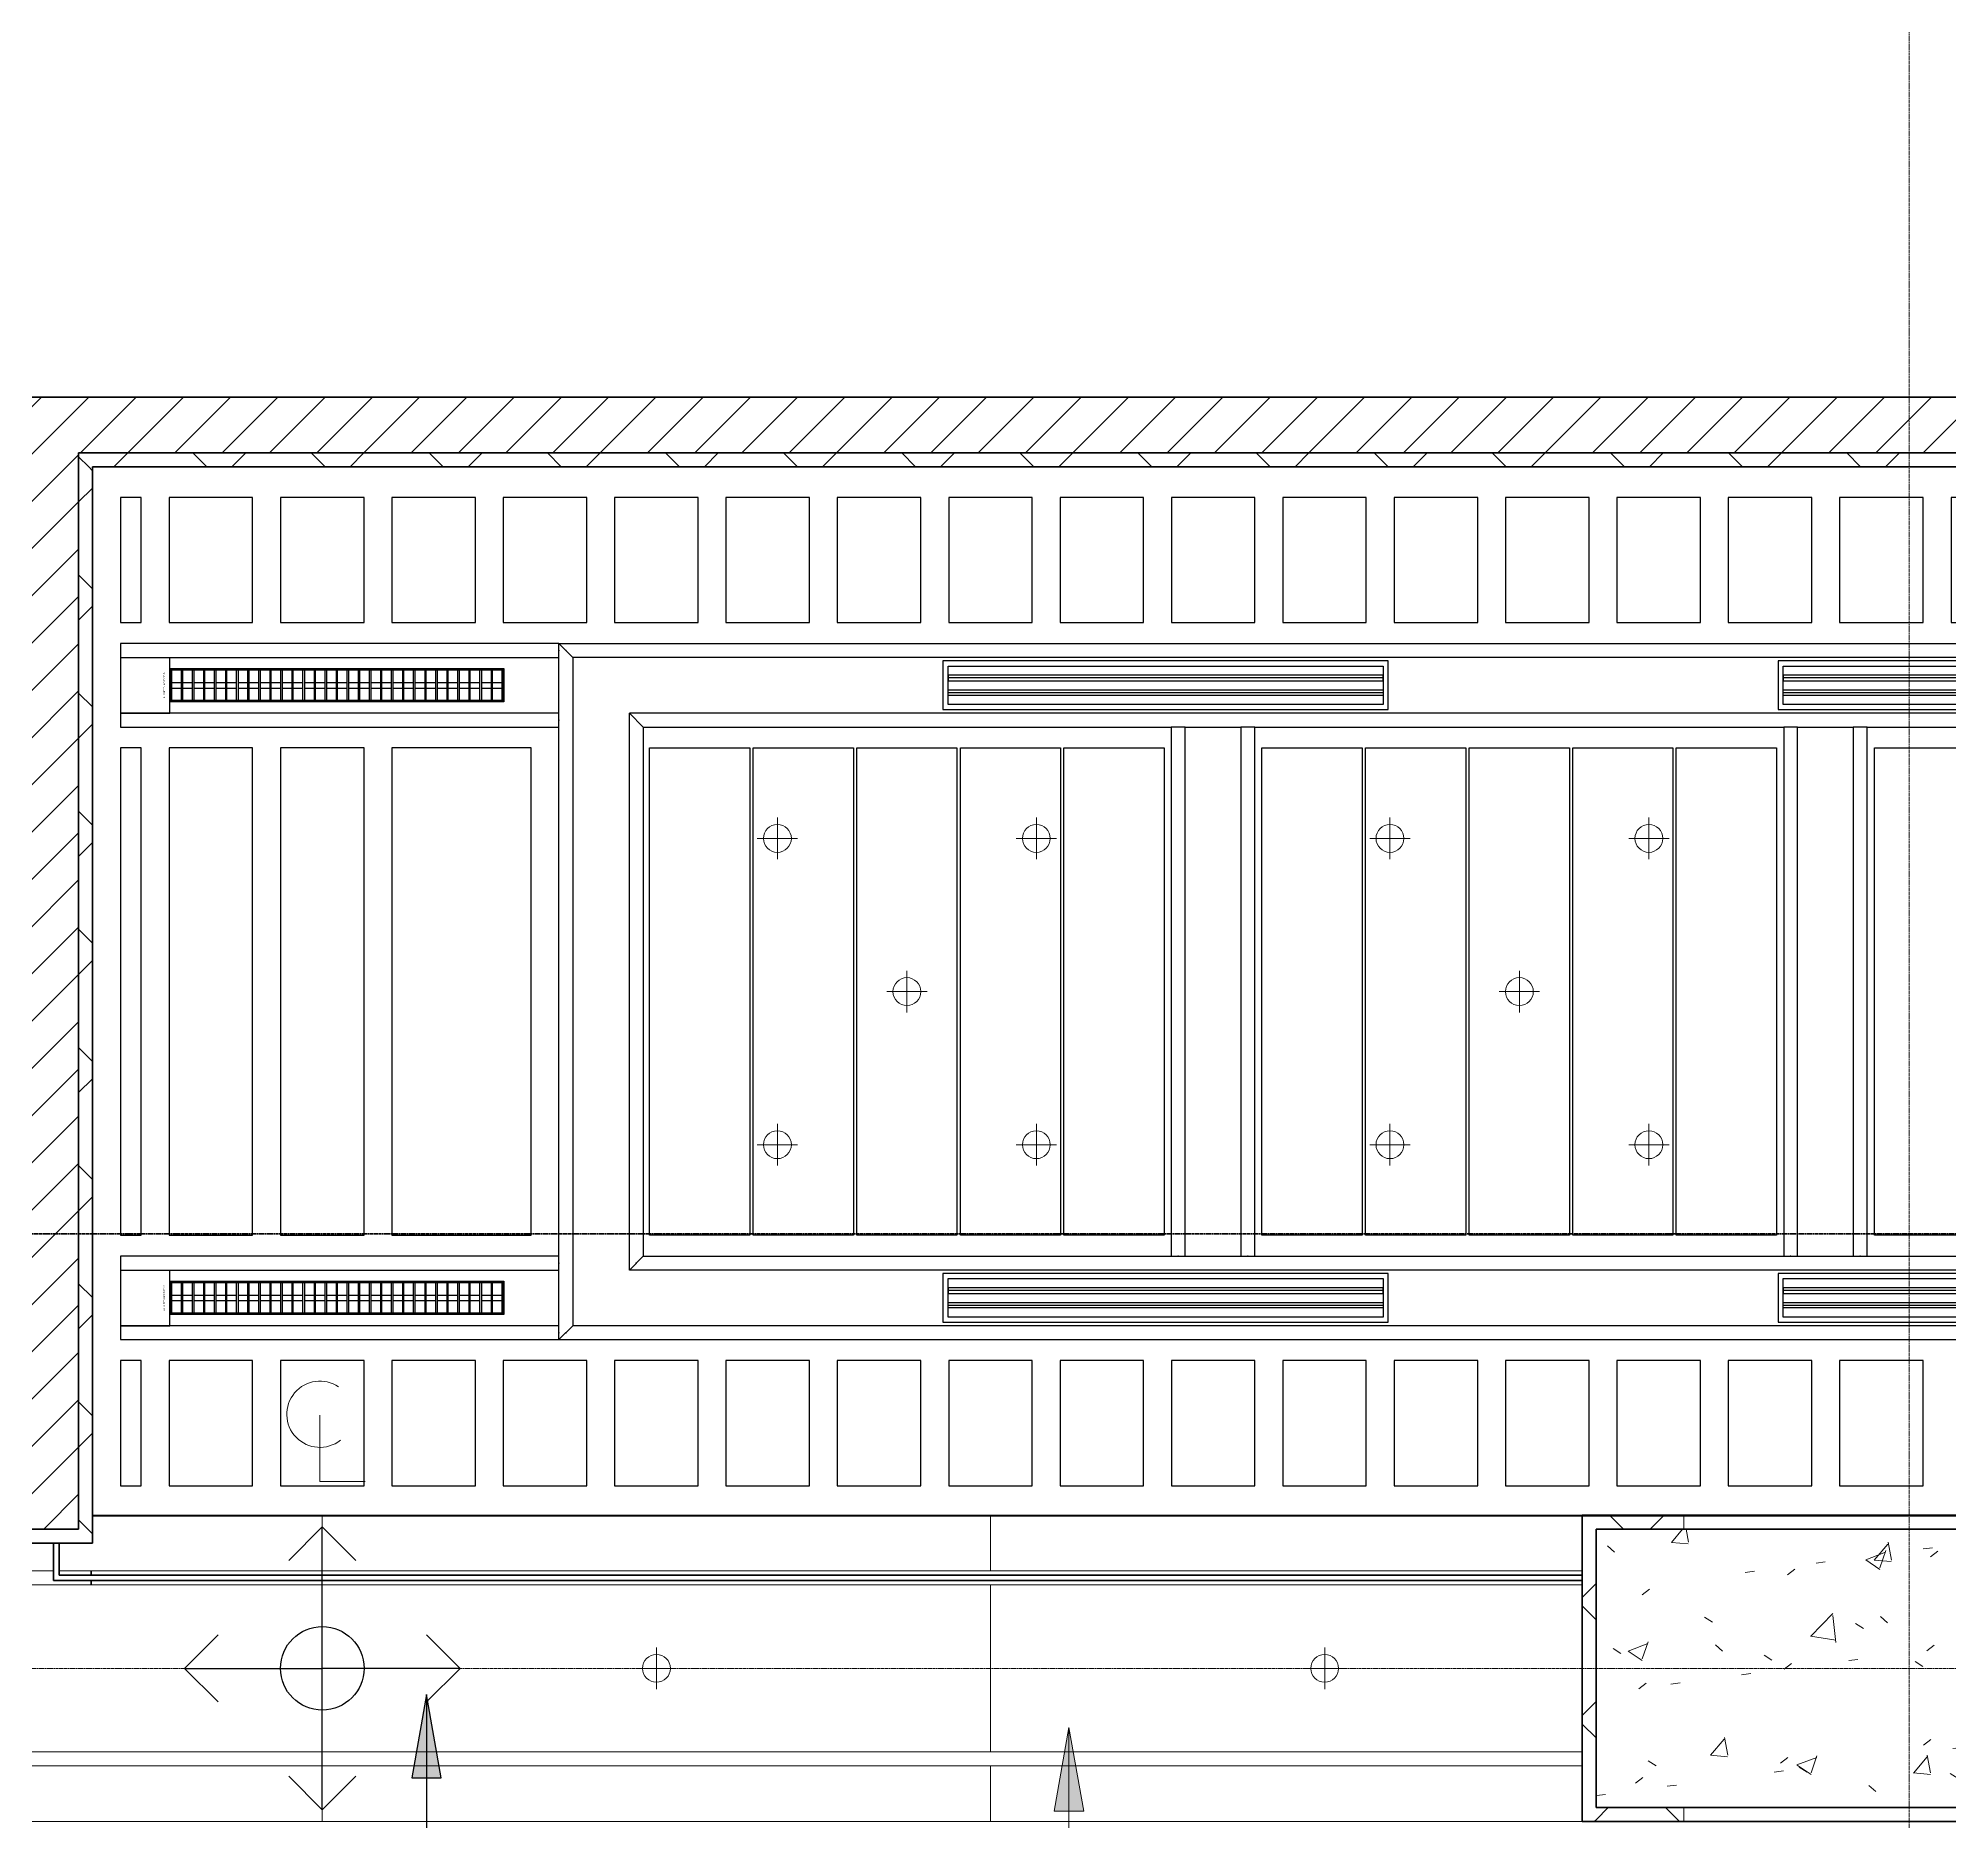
# Model space of a CAD drawing. Header units: millimetres. Extents: x -853488 to -774597, y -17231 to 22435.
# Drawn here: x -842603 to -835737, y 3028 to 9433 of the extents above; entities that cross this region are included whole.
import ezdxf
from ezdxf.enums import TextEntityAlignment as Align
from ezdxf.xclip import XClip

# ---------------------------------------------------------------- set-up
doc = ezdxf.new("R2010")
doc.units = ezdxf.units.MM
doc.header["$XCLIPFRAME"] = 0
doc.linetypes.add('- SOM Dash 1_8_', pattern=[4.7625, 3.175, -1.5875])
doc.linetypes.add('DPA_Grid _ Level 100', pattern=[10, 5.5, -1.6, 1.3, -1.6])
for name, color, linetype in [('000 - WIPEOUT', 250, 'Continuous'), ('001 - ASCESSORIES', 251, 'Continuous'), ('A04_TUBE SERIES', 2, 'Continuous'), ('A11_ALU.SOLID SHEET', 2, 'Continuous')]:
    doc.layers.add(name, color=color, linetype=linetype)
for name, color, linetype, lineweight in [('A-ANNO-NOTE', 3, 'Continuous', 25), ('A-COLS', 5, 'Continuous', 70), ('A-COLS-E', 1, 'Continuous', 35), ('A-DETL-GENF', 2, 'Continuous', 9), ('A-GLAZ-CURT', 2, 'Continuous', 9), ('A-WALL', 5, 'Continuous', 35), ('A-WALL-FNSH', 2, 'Continuous', 35), ('A-WALL-PATT', 1, 'Continuous', 35), ('E-LITE-EQPM', 2, 'Continuous', 9), ('G-ANNO-SECL', 3, 'Continuous', 9), ('G-ANNO-TEXT', 3, 'Continuous', 9), ('I-WALL-E', 2, 'Continuous', 35), ('S-GRID', 251, 'Continuous', 9), ('WALL-E', 2, 'Continuous', 35)]:
    doc.layers.add(name, color=color, linetype=linetype, lineweight=lineweight)
pattern_1 = [(45, (0, 0), (-84.852814, 84.852814), [])]
pattern_2 = [(45, (0, 0), (-212.13203, 212.13203), []), (135, (0, 0), (-212.13203, -212.13203), [])]

# ---------------------------------------------------------------- blocks, each defined once
blk = doc.blocks.new('M_Centreline - Centreline-12570908-4261-01 ENLARGED UPPER PLATFORM LEVEL - REFLECTED CEILING PLAN - SHEET 2')
at = {"layer": 'A-ANNO-NOTE', "lineweight": 18}
for p, q in [((-0.011, 0.592), (-0.011, -1.789)), ((-0.011, -1.789), (1.619, -1.789))]:
    blk.add_line(p, q, dxfattribs=at)
blk.add_arc((-0.011, 0.627), 1.191, 55.77551, 308.03717, dxfattribs=at)
blk = doc.blocks.new('DPA_AN_Setting out - Center-8732820-4261-01 ENLARGED UPPER PLATFORM LEVEL - REFLECTED CEILING PLAN - SHEET 2')
at = {"layer": 'A-ANNO-NOTE'}
for p, q in [((-1.206, 3.877), (0, 5.083)), ((1.206, 3.877), (0, 5.083)), ((0, 0), (0, 5.083)), ((-3.744, 1.206), (-4.95, 0)), ((3.744, 1.206), (4.95, 0)), ((-3.744, -1.206), (-4.95, 0)), ((-4.95, 0), (0, 0)), ((4.95, 0), (0, 0)), ((3.744, -1.206), (4.95, 0)), ((0, -5.083), (0, 0)), ((-1.206, -3.877), (0, -5.083)), ((1.206, -3.877), (0, -5.083))]:
    blk.add_line(p, q, dxfattribs=at)
blk.add_circle((0, 0), 1.5, dxfattribs=at)
blk = doc.blocks.new('System Panel - DPA-AR_Metal Ceiling Rectangular Panel-V14-4261-01 ENLARGED UPPER PLATFORM LEVEL - REFLECTED CEILING PLAN - SHEET 2')
at = {"layer": 'A-GLAZ-CURT'}
for p, q in [((-841582.3, 4129), (-842407.3, 4129)), ((-842407.3, 4129), (-841582.3, 4129)), ((-841582.3, 3929), (-841582.3, 4129)), ((-841582.3, 4129), (-841582.3, 3929)), ((-843982.3, 4029), (-843982.3, 3929)), ((-843982.3, 3929), (-843982.3, 4029)), ((-843982.3, 3929), (-842547.7, 3929)), ((-842547.7, 3929), (-843982.3, 3929)), ((-842527.7, 3929), (-841582.3, 3929)), ((-841582.3, 3929), (-842527.7, 3929))]:
    blk.add_line(p, q, dxfattribs=at)
blk = doc.blocks.new('System Panel - DPA-AR_Metal Ceiling Rectangular Panel-V7-4261-01 ENLARGED UPPER PLATFORM LEVEL - REFLECTED CEILING PLAN - SHEET 2')
at = {"layer": 'A-GLAZ-CURT'}
for p, q in [((-818782.4, 3229), (-821182.4, 3229)), ((-821182.4, 3229), (-821182.4, 3029)), ((-821182.4, 3029), (-821182.4, 3229)), ((-821182.4, 3229), (-818782.4, 3229)), ((-818782.4, 3029), (-818782.4, 3229)), ((-818782.4, 3229), (-818782.4, 3029)), ((-821182.4, 3029), (-818782.4, 3029)), ((-818782.4, 3029), (-821182.4, 3029))]:
    blk.add_line(p, q, dxfattribs=at)
blk = doc.blocks.new('System Panel - DPA-AR_Metal Ceiling Rectangular Panel-V15-4261-01 ENLARGED UPPER PLATFORM LEVEL - REFLECTED CEILING PLAN - SHEET 2')
at = {"layer": 'A-GLAZ-CURT'}
for p, q in [((-837057.3, 4129), (-839182.3, 4129)), ((-839182.3, 4129), (-839182.3, 3929)), ((-839182.3, 3929), (-839182.3, 4129)), ((-839182.3, 4129), (-837057.3, 4129)), ((-839182.3, 3929), (-837057.4, 3929)), ((-837057.4, 3929), (-839182.3, 3929))]:
    blk.add_line(p, q, dxfattribs=at)
blk = doc.blocks.new('System Panel - DPA-AR_Metal Ceiling Rectangular Panel-V11-4261-01 ENLARGED UPPER PLATFORM LEVEL - REFLECTED CEILING PLAN - SHEET 2')
at = {"layer": 'A-GLAZ-CURT'}
for p, q in [((-825657.4, 3229), (-827782.3, 3229)), ((-827782.3, 3229), (-827782.3, 3029)), ((-827782.3, 3029), (-827782.3, 3229)), ((-827782.3, 3229), (-825657.4, 3229)), ((-827782.3, 3029), (-825657.3, 3029)), ((-825657.3, 3029), (-827782.3, 3029))]:
    blk.add_line(p, q, dxfattribs=at)
blk = doc.blocks.new('System Panel - DPA-AR_Metal Ceiling Rectangular Panel-13139299-4261-01 ENLARGED UPPER PLATFORM LEVEL - REFLECTED CEILING PLAN - SHEET 2')
at = {"layer": 'A-GLAZ-CURT'}
for p, q in [((-818782.4, 3879), (-821182.4, 3879)), ((-821182.4, 3879), (-821182.4, 3279)), ((-821182.4, 3279), (-821182.4, 3879)), ((-821182.4, 3879), (-818782.4, 3879)), ((-818782.4, 3279), (-818782.4, 3879)), ((-818782.4, 3879), (-818782.4, 3279)), ((-821182.4, 3279), (-818782.4, 3279)), ((-818782.4, 3279), (-821182.4, 3279))]:
    blk.add_line(p, q, dxfattribs=at)
blk = doc.blocks.new('System Panel - DPA-AR_Metal Ceiling Rectangular Panel-V12-4261-01 ENLARGED UPPER PLATFORM LEVEL - REFLECTED CEILING PLAN - SHEET 2')
at = {"layer": 'A-GLAZ-CURT'}
for p, q in [((-825657.4, 3879), (-827782.3, 3879)), ((-827782.3, 3879), (-827782.3, 3279)), ((-827782.3, 3279), (-827782.3, 3879)), ((-827782.3, 3879), (-825657.4, 3879)), ((-827782.3, 3279), (-825657.4, 3279)), ((-825657.4, 3279), (-827782.3, 3279))]:
    blk.add_line(p, q, dxfattribs=at)
blk = doc.blocks.new('*U464')
at = {"layer": 'A-GLAZ-CURT'}
for name, p in [('System Panel - DPA-AR_Metal Ceiling Rectangular Panel-V14-4261-01 ENLARGED UPPER PLATFORM LEVEL - REFLECTED CEILING PLAN - SHEET 2', (801682.4, -3579)), ('System Panel - DPA-AR_Metal Ceiling Rectangular Panel-V7-4261-01 ENLARGED UPPER PLATFORM LEVEL - REFLECTED CEILING PLAN - SHEET 2', (781282.4, -2679)), ('System Panel - DPA-AR_Metal Ceiling Rectangular Panel-V15-4261-01 ENLARGED UPPER PLATFORM LEVEL - REFLECTED CEILING PLAN - SHEET 2', (801682.4, -3579)), ('System Panel - DPA-AR_Metal Ceiling Rectangular Panel-13139299-4261-01 ENLARGED UPPER PLATFORM LEVEL - REFLECTED CEILING PLAN - SHEET 2', (778882.4, -3579)), ('System Panel - DPA-AR_Metal Ceiling Rectangular Panel-13139299-4261-01 ENLARGED UPPER PLATFORM LEVEL - REFLECTED CEILING PLAN - SHEET 2', (781282.4, -3579)), ('System Panel - DPA-AR_Metal Ceiling Rectangular Panel-V12-4261-01 ENLARGED UPPER PLATFORM LEVEL - REFLECTED CEILING PLAN - SHEET 2', (790282.4, -3579)), ('System Panel - DPA-AR_Metal Ceiling Rectangular Panel-V7-4261-01 ENLARGED UPPER PLATFORM LEVEL - REFLECTED CEILING PLAN - SHEET 2', (778882.4, -3579)), ('System Panel - DPA-AR_Metal Ceiling Rectangular Panel-V7-4261-01 ENLARGED UPPER PLATFORM LEVEL - REFLECTED CEILING PLAN - SHEET 2', (781282.4, -3579)), ('System Panel - DPA-AR_Metal Ceiling Rectangular Panel-V11-4261-01 ENLARGED UPPER PLATFORM LEVEL - REFLECTED CEILING PLAN - SHEET 2', (790282.4, -3579))]:
    blk.add_blockref(name, p, dxfattribs=at)
blk = doc.blocks.new('*U1666')
at = {"layer": 'S-GRID', "linetype": 'DPA_Grid _ Level 100'}
for p, q in [((-34200, -19375), (-34200, 17167.1)), ((22800, 0), (-50905.4, 0))]:
    blk.add_line(p, q, dxfattribs=at)
blk = doc.blocks.new('LGF_DL_SAA_LowPower_DL1a1 - LGF_DL_SAA_LowPower_DL1a-12437659-4160-01 UPPER PLATFORM LEVEL - REFLECTED CEILING PLAN')
at = {"layer": 'A-DETL-GENF'}
for p, q in [((0, 75), (0, -75)), ((72.5, 0), (-72.5, 0))]:
    blk.add_line(p, q, dxfattribs=at)
blk.add_circle((0, 0), 50, dxfattribs=at)
blk = doc.blocks.new('LGF_DL_SAA_LowPower_DL1a1 - LGF_DL_SAA_LowPower_DL1a-12438006-4160-01 UPPER PLATFORM LEVEL - REFLECTED CEILING PLAN')
at = {"layer": 'A-DETL-GENF'}
for p, q in [((0, -75), (0, 75)), ((72.5, 0), (-72.5, 0))]:
    blk.add_line(p, q, dxfattribs=at)
blk.add_circle((0, 0), 50, dxfattribs=at)
blk = doc.blocks.new('LGF_DL_SAA_LowPower_DL1a - LGF_DL_SAA_LowPower_DL1a-8832329-4160-01 UPPER PLATFORM LEVEL - REFLECTED CEILING PLAN')
at = {"layer": 'A-DETL-GENF'}
for p, q in [((0, 75), (0, -75)), ((72.5, 0), (-72.5, 0))]:
    blk.add_line(p, q, dxfattribs=at)
blk.add_circle((0, 0), 50, dxfattribs=at)
blk = doc.blocks.new('C-1-PP19-AR-4160-01-B_20250902-175713_EXDOWNLIGHT')
at = {"layer": 'E-LITE-EQPM'}
for name, p, rotation in [('LGF_DL_SAA_LowPower_DL1a1 - LGF_DL_SAA_LowPower_DL1a-12437659-4160-01 UPPER PLATFORM LEVEL - REFLECTED CEILING PLAN', (-95265.2, 2980.5), 359.9999881697653), ('LGF_DL_SAA_LowPower_DL1a1 - LGF_DL_SAA_LowPower_DL1a-12437659-4160-01 UPPER PLATFORM LEVEL - REFLECTED CEILING PLAN', (-94335.2, 2980.5), 359.9999881697653), ('LGF_DL_SAA_LowPower_DL1a1 - LGF_DL_SAA_LowPower_DL1a-12437659-4160-01 UPPER PLATFORM LEVEL - REFLECTED CEILING PLAN', (-93065.2, 2980.5), 359.9999881697653), ('LGF_DL_SAA_LowPower_DL1a1 - LGF_DL_SAA_LowPower_DL1a-12437659-4160-01 UPPER PLATFORM LEVEL - REFLECTED CEILING PLAN', (-92135.2, 2980.5), 359.9999881697653), ('LGF_DL_SAA_LowPower_DL1a1 - LGF_DL_SAA_LowPower_DL1a-12437659-4160-01 UPPER PLATFORM LEVEL - REFLECTED CEILING PLAN', (-94800.2, 2430.5), 359.9999881697653), ('LGF_DL_SAA_LowPower_DL1a1 - LGF_DL_SAA_LowPower_DL1a-12437659-4160-01 UPPER PLATFORM LEVEL - REFLECTED CEILING PLAN', (-92600.2, 2430.5), 359.9999881697653), ('LGF_DL_SAA_LowPower_DL1a1 - LGF_DL_SAA_LowPower_DL1a-12438006-4160-01 UPPER PLATFORM LEVEL - REFLECTED CEILING PLAN', (-95265.2, 1880.5), 1.18302346677688e-05), ('LGF_DL_SAA_LowPower_DL1a1 - LGF_DL_SAA_LowPower_DL1a-12438006-4160-01 UPPER PLATFORM LEVEL - REFLECTED CEILING PLAN', (-94335.2, 1880.5), 1.18302346677688e-05), ('LGF_DL_SAA_LowPower_DL1a1 - LGF_DL_SAA_LowPower_DL1a-12438006-4160-01 UPPER PLATFORM LEVEL - REFLECTED CEILING PLAN', (-93065.2, 1880.5), 1.18302346677688e-05), ('LGF_DL_SAA_LowPower_DL1a1 - LGF_DL_SAA_LowPower_DL1a-12438006-4160-01 UPPER PLATFORM LEVEL - REFLECTED CEILING PLAN', (-92135.2, 1880.5), 1.18302346677688e-05)]:
    blk.add_blockref(name, p, dxfattribs=dict(at, rotation=rotation))
at = {"layer": 'E-LITE-EQPM', "extrusion": (0, 0, -1), "rotation": 180}
for p in [(95699.6, 0), (93299.6, 0)]:
    blk.add_blockref('LGF_DL_SAA_LowPower_DL1a - LGF_DL_SAA_LowPower_DL1a-8832329-4160-01 UPPER PLATFORM LEVEL - REFLECTED CEILING PLAN', p, dxfattribs=at)
blk = doc.blocks.new('*U475')
at = {"layer": '001 - ASCESSORIES', "color": 0, "linetype": 'ByBlock'}
blk.add_lwpolyline([(800, 87.5), (-800, 87.5), (-800, -87.5), (800, -87.5)], close=True, dxfattribs=at)
at = {"layer": '001 - ASCESSORIES', "linetype": 'ByBlock'}
for points in [[(-781.5, 69), (781.5, 69), (781.5, -69), (-781.5, -69)], [(781.5, 36.3), (-781.5, 36.3), (-781.5, 16.3), (781.5, 16.3)], [(-781.5, -16.3), (781.5, -16.3), (781.5, -36.3), (-781.5, -36.3)]]:
    blk.add_lwpolyline(points, close=True, dxfattribs=at)
for points in [[(781.5, 26.3), (-781.5, 26.3)], [(-781.5, -26.3), (781.5, -26.3)]]:
    blk.add_lwpolyline(points, dxfattribs=at)
blk = doc.blocks.new('*U470')
at = {"color": 1}
blk.add_wipeout([(600, -60), (-600, -60), (-600, 60), (600, 60)], dxfattribs=at).dxf.layer = '000 - WIPEOUT'
at = {"layer": '001 - ASCESSORIES', "color": 0}
blk.add_lwpolyline([(600, -60), (-600, -60), (-600, 60), (600, 60)], close=True, dxfattribs=at)
at = {"layer": '001 - ASCESSORIES'}
for points in [[(-593.5, -55), (-598.5, -55), (-598.5, 55), (-593.5, 55)], [(595, -55), (-595, -55), (-595, 55), (595, 55)], [(-558.8, -55), (-553.8, -55), (-553.8, 55), (-558.8, 55)], [(-514, -55), (-519, -55), (-519, 55), (-514, 55)], [(-479.3, -55), (-474.3, -55), (-474.3, 55), (-479.3, 55)], [(-434.6, -55), (-439.6, -55), (-439.6, 55), (-434.6, 55)], [(-399.8, -55), (-394.8, -55), (-394.8, 55), (-399.8, 55)], [(-355.1, -55), (-360.1, -55), (-360.1, 55), (-355.1, 55)], [(-320.4, -55), (-315.4, -55), (-315.4, 55), (-320.4, 55)], [(-275.6, -55), (-280.6, -55), (-280.6, 55), (-275.6, 55)], [(-240.9, -55), (-235.9, -55), (-235.9, 55), (-240.9, 55)], [(-196.2, -55), (-201.2, -55), (-201.2, 55), (-196.2, 55)], [(-161.4, -55), (-156.4, -55), (-156.4, 55), (-161.4, 55)], [(-116.7, -55), (-121.7, -55), (-121.7, 55), (-116.7, 55)], [(-82, -55), (-77, -55), (-77, 55), (-82, 55)], [(-37.2, -55), (-42.2, -55), (-42.2, 55), (-37.2, 55)], [(-2.5, -55), (2.5, -55), (2.5, 55), (-2.5, 55)], [(42.2, -55), (37.2, -55), (37.2, 55), (42.2, 55)], [(77, -55), (82, -55), (82, 55), (77, 55)], [(121.7, -55), (116.7, -55), (116.7, 55), (121.7, 55)], [(156.4, -55), (161.4, -55), (161.4, 55), (156.4, 55)], [(201.2, -55), (196.2, -55), (196.2, 55), (201.2, 55)], [(235.9, -55), (240.9, -55), (240.9, 55), (235.9, 55)], [(280.6, -55), (275.6, -55), (275.6, 55), (280.6, 55)], [(315.4, -55), (320.4, -55), (320.4, 55), (315.4, 55)], [(360.1, -55), (355.1, -55), (355.1, 55), (360.1, 55)], [(394.8, -55), (399.8, -55), (399.8, 55), (394.8, 55)], [(439.6, -55), (434.6, -55), (434.6, 55), (439.6, 55)], [(474.3, -55), (479.3, -55), (479.3, 55), (474.3, 55)], [(519, -55), (514, -55), (514, 55), (519, 55)], [(553.8, -55), (558.8, -55), (558.8, 55), (553.8, 55)], [(598.5, -55), (593.5, -55), (593.5, 55), (598.5, 55)]]:
    blk.add_lwpolyline(points, close=True, dxfattribs=at)
for points in [[(-593.5, 10), (-558.8, 10)], [(-553.8, 10), (-519, 10)], [(-514, 10), (-479.3, 10)], [(-474.3, 10), (-439.6, 10)], [(-434.6, 10), (-399.8, 10)], [(-394.8, 10), (-360.1, 10)], [(-355.1, 10), (-320.4, 10)], [(-315.4, 10), (-280.6, 10)], [(-275.6, 10), (-240.9, 10)], [(-235.9, 10), (-201.2, 10)], [(-196.2, 10), (-161.4, 10)], [(-156.4, 10), (-121.7, 10)], [(-116.7, 10), (-82, 10)], [(-77, 10), (-42.2, 10)], [(-37.2, 10), (-2.5, 10)], [(2.5, 10), (37.2, 10)], [(42.2, 10), (77, 10)], [(82, 10), (116.7, 10)], [(121.7, 10), (156.4, 10)], [(161.4, 10), (196.2, 10)], [(201.2, 10), (235.9, 10)], [(240.9, 10), (275.6, 10)], [(280.6, 10), (315.4, 10)], [(320.4, 10), (355.1, 10)], [(360.1, 10), (394.8, 10)], [(399.8, 10), (434.6, 10)], [(439.6, 10), (474.3, 10)], [(479.3, 10), (514, 10)], [(519, 10), (553.8, 10)], [(558.8, 10), (593.5, 10)], [(-593.5, -10), (-558.8, -10)], [(-553.8, -10), (-519, -10)], [(-514, -10), (-479.3, -10)], [(-474.3, -10), (-439.6, -10)], [(-434.6, -10), (-399.8, -10)], [(-394.8, -10), (-360.1, -10)], [(-355.1, -10), (-320.4, -10)], [(-315.4, -10), (-280.6, -10)], [(-275.6, -10), (-240.9, -10)], [(-235.9, -10), (-201.2, -10)], [(-196.2, -10), (-161.4, -10)], [(-156.4, -10), (-121.7, -10)], [(-116.7, -10), (-82, -10)], [(-77, -10), (-42.2, -10)], [(-37.2, -10), (-2.5, -10)], [(2.5, -10), (37.2, -10)], [(42.2, -10), (77, -10)], [(82, -10), (116.7, -10)], [(121.7, -10), (156.4, -10)], [(161.4, -10), (196.2, -10)], [(201.2, -10), (235.9, -10)], [(240.9, -10), (275.6, -10)], [(280.6, -10), (315.4, -10)], [(320.4, -10), (355.1, -10)], [(360.1, -10), (394.8, -10)], [(399.8, -10), (434.6, -10)], [(439.6, -10), (474.3, -10)], [(479.3, -10), (514, -10)], [(519, -10), (553.8, -10)], [(558.8, -10), (593.5, -10)]]:
    blk.add_lwpolyline(points, dxfattribs=at)
blk = doc.blocks.new('*U625')
blk.add_wipeout([(-25, 25), (25, -25), (25, 13475), (-25, 13425)]).dxf.layer = '000 - WIPEOUT'
blk.add_point((0, 0))
at = {"layer": 'A04_TUBE SERIES', "color": 0}
blk.add_lwpolyline([(-25, 25), (25, -25), (25, 13475), (-25, 13425)], close=True, dxfattribs=at)
blk.add_attdef('EXTR.OVL-LENGTH_', (-25, -59.1), '', height=5)
blk = doc.blocks.new('*U626')
blk.add_wipeout([(-25, 25), (25, -25), (25, 12969), (-25, 12919)]).dxf.layer = '000 - WIPEOUT'
at = {"layer": 'A04_TUBE SERIES', "color": 0}
blk.add_lwpolyline([(-25, 25), (25, -25), (25, 12969), (-25, 12919)], close=True, dxfattribs=at)
blk.add_attdef('EXTR.OVL-LENGTH_', (-25, -59.1), '', height=5)
blk = doc.blocks.new('*U627')
blk.add_wipeout([(-25, 25), (25, -25), (25, 12969), (-25, 12919)]).dxf.layer = '000 - WIPEOUT'
at = {"layer": 'A04_TUBE SERIES', "color": 0}
blk.add_lwpolyline([(-25, 25), (25, -25), (25, 12969), (-25, 12919)], close=True, dxfattribs=at)
blk.add_attdef('EXTR.OVL-LENGTH_', (-25, -59.1), '', height=5)
blk = doc.blocks.new('*U629')
blk.add_wipeout([(-25, 25), (25, -25), (25, 1975), (-25, 1925)]).dxf.layer = '000 - WIPEOUT'
blk.add_point((0, 0))
at = {"layer": 'A04_TUBE SERIES', "color": 0}
blk.add_lwpolyline([(-25, 25), (25, -25), (25, 1975), (-25, 1925)], close=True, dxfattribs=at)
blk.add_attdef('EXTR.OVL-LENGTH_', (-25, -59.1), '', height=5)
blk = doc.blocks.new('*U630')
blk.add_attdef('EXTR.OVL-LENGTH_', (-25, -59.1), '', height=5)
blk.add_wipeout([(-25, 0), (25, 0), (25, 1900), (-25, 1900)]).dxf.layer = '000 - WIPEOUT'
blk.add_point((0, 0))
at = {"layer": 'A04_TUBE SERIES', "color": 0}
blk.add_lwpolyline([(-25, 0), (25, 0), (25, 1900), (-25, 1900)], close=True, dxfattribs=at)
blk = doc.blocks.new('*U631')
blk.add_attdef('EXTR.OVL-LENGTH_', (-25, -59.1), '', height=5)
blk.add_wipeout([(-25, 0), (25, 0), (25, 1900), (-25, 1900)]).dxf.layer = '000 - WIPEOUT'
blk.add_point((0, 0))
at = {"layer": 'A04_TUBE SERIES', "color": 0}
blk.add_lwpolyline([(-25, 0), (25, 0), (25, 1900), (-25, 1900)], close=True, dxfattribs=at)
blk = doc.blocks.new('*U632')
blk.add_attdef('EXTR.OVL-LENGTH_', (-25, -59.1), '', height=5)
blk.add_wipeout([(-25, 0), (25, 0), (25, 1900), (-25, 1900)]).dxf.layer = '000 - WIPEOUT'
blk.add_point((0, 0))
at = {"layer": 'A04_TUBE SERIES', "color": 0}
blk.add_lwpolyline([(-25, 0), (25, 0), (25, 1900), (-25, 1900)], close=True, dxfattribs=at)
blk = doc.blocks.new('*U633')
blk.add_wipeout([(-25, 25), (25, -25), (25, 2475), (-25, 2425)]).dxf.layer = '000 - WIPEOUT'
blk.add_point((0, 0))
at = {"layer": 'A04_TUBE SERIES', "color": 0}
blk.add_lwpolyline([(-25, 25), (25, -25), (25, 2475), (-25, 2425)], close=True, dxfattribs=at)
blk.add_attdef('EXTR.OVL-LENGTH_', (-25, -59.1), '', height=5)
blk = doc.blocks.new('*U636')
at = {"color": 6}
blk.add_point((-37.5, 0), dxfattribs=at)
at = {"color": 3}
blk.add_wipeout([(-875, -564), (875, -564), (875, -924), (-875, -924)], dxfattribs=at).dxf.layer = '000 - WIPEOUT'
at = {"layer": 'A11_ALU.SOLID SHEET', "color": 0, "linetype": 'ByBlock'}
blk.add_lwpolyline([(875, -924), (-875, -924), (-875, -564), (875, -564)], close=True, dxfattribs=at)
at = {"color": 3}
blk.add_wipeout([(-875, -192), (875, -192), (875, -552), (-875, -552)], dxfattribs=at).dxf.layer = '000 - WIPEOUT'
at = {"layer": 'A11_ALU.SOLID SHEET', "color": 0, "linetype": 'ByBlock'}
blk.add_lwpolyline([(875, -552), (-875, -552), (-875, -192), (875, -192)], close=True, dxfattribs=at)
at = {"color": 3}
blk.add_wipeout([(-875, 180), (875, 180), (875, -180), (-875, -180)], dxfattribs=at).dxf.layer = '000 - WIPEOUT'
at = {"layer": 'A11_ALU.SOLID SHEET', "color": 0, "linetype": 'ByBlock'}
blk.add_lwpolyline([(875, -180), (-875, -180), (-875, 180), (875, 180)], close=True, dxfattribs=at)
at = {"color": 3}
blk.add_wipeout([(-875, 552), (875, 552), (875, 192), (-875, 192)], dxfattribs=at).dxf.layer = '000 - WIPEOUT'
at = {"layer": 'A11_ALU.SOLID SHEET', "color": 0, "linetype": 'ByBlock'}
blk.add_lwpolyline([(875, 192), (-875, 192), (-875, 552), (875, 552)], close=True, dxfattribs=at)
at = {"color": 3}
blk.add_wipeout([(-875, 924), (875, 924), (875, 564), (-875, 564)], dxfattribs=at).dxf.layer = '000 - WIPEOUT'
at = {"layer": 'A11_ALU.SOLID SHEET', "color": 0, "linetype": 'ByBlock'}
blk.add_lwpolyline([(875, 564), (-875, 564), (-875, 924), (875, 924)], close=True, dxfattribs=at)
blk = doc.blocks.new('*U761')
at = {"layer": 'A04_TUBE SERIES', "linetype": 'ByBlock', "xscale": -1}
for name, p, rotation in [('*U625', (25, 2475), 270), ('*U627', (13222, 275), 90)]:
    blk.add_blockref(name, p, dxfattribs=dict(at, rotation=rotation))
at = {"layer": 'A04_TUBE SERIES', "linetype": 'ByBlock'}
for name, p, rotation in [('*U626', (13222, 2225), 90), ('*U625', (25, 25), 270)]:
    blk.add_blockref(name, p, dxfattribs=dict(at, rotation=rotation))
at = {"layer": 'A04_TUBE SERIES', "linetype": 'ByBlock', "xscale": -1}
for name, p in [('*U633', (25, 25)), ('*U629', (278, 275))]:
    blk.add_blockref(name, p, dxfattribs=at)
at = {"layer": 'A04_TUBE SERIES', "linetype": 'ByBlock'}
for name, p in [('*U630', (2224.5, 300)), ('*U631', (2474.5, 300)), ('*U632', (4424, 300)), ('*U631', (4674, 300))]:
    blk.add_blockref(name, p, dxfattribs=at)
at = {"layer": 'A11_ALU.SOLID SHEET', "linetype": 'ByBlock', "rotation": 90}
for p in [(1249.8, 1250), (3449.2, 1250), (5648.8, 1250)]:
    blk.add_blockref('*U636', p, dxfattribs=at)
blk = doc.blocks.new('*U817')
at = {"color": 3}
for points in [[(-225, 7950), (225, 7950), (225, 7650), (-225, 7650)], [(-225, 7550), (225, 7550), (225, 7250), (-225, 7250)], [(-225, 7150), (225, 7150), (225, 6850), (-225, 6850)], [(-225, 6750), (225, 6750), (225, 6450), (-225, 6450)], [(-225, 6350), (225, 6350), (225, 6050), (-225, 6050)], [(-225, 5950), (225, 5950), (225, 5650), (-225, 5650)], [(-225, 5550), (225, 5550), (225, 5250), (-225, 5250)], [(-225, 5150), (225, 5150), (225, 4850), (-225, 4850)], [(-225, 4750), (225, 4750), (225, 4450), (-225, 4450)], [(-225, 4350), (225, 4350), (225, 4050), (-225, 4050)], [(-225, 3950), (225, 3950), (225, 3650), (-225, 3650)], [(-225, 3550), (225, 3550), (225, 3250), (-225, 3250)], [(-225, 3150), (225, 3150), (225, 2850), (-225, 2850)], [(-225, 2750), (225, 2750), (225, 2450), (-225, 2450)], [(-225, 2350), (225, 2350), (225, 2050), (-225, 2050)], [(-225, 1950), (225, 1950), (225, 1650), (-225, 1650)]]:
    blk.add_wipeout(points, dxfattribs=at).dxf.layer = '000 - WIPEOUT'
at = {"layer": 'A11_ALU.SOLID SHEET', "color": 0, "linetype": 'ByBlock'}
for points in [[(-225, 7650), (225, 7650), (225, 7950), (-225, 7950)], [(-225, 7250), (225, 7250), (225, 7550), (-225, 7550)], [(-225, 6850), (225, 6850), (225, 7150), (-225, 7150)], [(-225, 6450), (225, 6450), (225, 6750), (-225, 6750)], [(-225, 6050), (225, 6050), (225, 6350), (-225, 6350)], [(-225, 5650), (225, 5650), (225, 5950), (-225, 5950)], [(-225, 5250), (225, 5250), (225, 5550), (-225, 5550)], [(-225, 4850), (225, 4850), (225, 5150), (-225, 5150)], [(-225, 4450), (225, 4450), (225, 4750), (-225, 4750)], [(-225, 4050), (225, 4050), (225, 4350), (-225, 4350)], [(-225, 3650), (225, 3650), (225, 3950), (-225, 3950)], [(-225, 3250), (225, 3250), (225, 3550), (-225, 3550)], [(-225, 2850), (225, 2850), (225, 3150), (-225, 3150)], [(-225, 2450), (225, 2450), (225, 2750), (-225, 2750)], [(-225, 2050), (225, 2050), (225, 2350), (-225, 2350)], [(-225, 1650), (225, 1650), (225, 1950), (-225, 1950)]]:
    blk.add_lwpolyline(points, close=True, dxfattribs=at)
blk = doc.blocks.new('*U822')
at = {"color": 3}
for points in [[(-225, 3750), (225, 3750), (225, 3450), (-225, 3450)], [(-225, 3350), (225, 3350), (225, 3050), (-225, 3050)], [(-225, 2950), (225, 2950), (225, 2650), (-225, 2650)], [(-225, 2550), (225, 2550), (225, 2250), (-225, 2250)], [(-225, 2150), (225, 2150), (225, 1850), (-225, 1850)], [(-225, 1750), (225, 1750), (225, 1450), (-225, 1450)], [(-225, 1350), (225, 1350), (225, 1050), (-225, 1050)], [(-225, 950), (225, 950), (225, 650), (-225, 650)], [(-225, 550), (225, 550), (225, 250), (-225, 250)], [(-225, 150), (225, 150), (225, -150), (-225, -150)], [(-225, -250), (225, -250), (225, -550), (-225, -550)], [(-225, -650), (225, -650), (225, -950), (-225, -950)], [(-225, -1050), (225, -1050), (225, -1350), (-225, -1350)], [(-225, -1450), (225, -1450), (225, -1750), (-225, -1750)], [(-225, -1850), (225, -1850), (225, -2150), (-225, -2150)], [(-225, -2250), (225, -2250), (225, -2550), (-225, -2550)], [(-225, -2650), (225, -2650), (225, -2950), (-225, -2950)], [(-225, -3050), (225, -3050), (225, -3350), (-225, -3350)], [(-225, -3450), (225, -3450), (225, -3750), (-225, -3750)]]:
    blk.add_wipeout(points, dxfattribs=at).dxf.layer = '000 - WIPEOUT'
at = {"layer": 'A11_ALU.SOLID SHEET', "color": 0, "linetype": 'ByBlock'}
for points in [[(-225, 3450), (225, 3450), (225, 3750), (-225, 3750)], [(-225, 3050), (225, 3050), (225, 3350), (-225, 3350)], [(-225, 2650), (225, 2650), (225, 2950), (-225, 2950)], [(-225, 2250), (225, 2250), (225, 2550), (-225, 2550)], [(-225, 1850), (225, 1850), (225, 2150), (-225, 2150)], [(-225, 1450), (225, 1450), (225, 1750), (-225, 1750)], [(-225, 1050), (225, 1050), (225, 1350), (-225, 1350)], [(-225, 650), (225, 650), (225, 950), (-225, 950)], [(-225, 250), (225, 250), (225, 550), (-225, 550)], [(-225, -150), (225, -150), (225, 150), (-225, 150)], [(-225, -550), (225, -550), (225, -250), (-225, -250)], [(-225, -950), (225, -950), (225, -650), (-225, -650)], [(-225, -1350), (225, -1350), (225, -1050), (-225, -1050)], [(-225, -1750), (225, -1750), (225, -1450), (-225, -1450)], [(-225, -2150), (225, -2150), (225, -1850), (-225, -1850)], [(-225, -2550), (225, -2550), (225, -2250), (-225, -2250)], [(-225, -2950), (225, -2950), (225, -2650), (-225, -2650)], [(-225, -3350), (225, -3350), (225, -3050), (-225, -3050)], [(-225, -3750), (225, -3750), (225, -3450), (-225, -3450)]]:
    blk.add_lwpolyline(points, close=True, dxfattribs=at)
blk = doc.blocks.new('*U823')
at = {"layer": 'Defpoints'}
for p in [(0, 400), (0, 0)]:
    blk.add_point(p, dxfattribs=at)
blk.add_wipeout([(225, 250), (225, 325), (-225, 325), (-225, 250)]).dxf.layer = '000 - WIPEOUT'
at = {"layer": 'A11_ALU.SOLID SHEET', "color": 0}
blk.add_lwpolyline([(225, 250), (225, 325), (-225, 325), (-225, 250)], close=True, dxfattribs=at)
blk = doc.blocks.new('*U831')
blk.add_attdef('EXTR.OVL-LENGTH_', (-25, -59.1), '', height=5)
blk.add_wipeout([(-25, 0), (25, 0), (25, 1575), (-25, 1575)]).dxf.layer = '000 - WIPEOUT'
blk.add_point((0, 0))
at = {"layer": 'A04_TUBE SERIES', "color": 0}
blk.add_lwpolyline([(-25, 0), (25, 0), (25, 1575), (-25, 1575)], close=True, dxfattribs=at)
blk = doc.blocks.new('*U832')
blk.add_attdef('EXTR.OVL-LENGTH_', (-25, -59.1), '', height=5)
blk.add_wipeout([(-25, 0), (25, 0), (25, 1575), (-25, 1575)]).dxf.layer = '000 - WIPEOUT'
blk.add_point((0, 0))
at = {"layer": 'A04_TUBE SERIES', "color": 0}
blk.add_lwpolyline([(-25, 0), (25, 0), (25, 1575), (-25, 1575)], close=True, dxfattribs=at)
blk = doc.blocks.new('*U1834')
at = {"color": 3}
for points in [[(-875, 350), (875, 350), (875, 50), (-875, 50)], [(-875, -50), (875, -50), (875, -350), (-875, -350)]]:
    blk.add_wipeout(points, dxfattribs=at).dxf.layer = '000 - WIPEOUT'
at = {"layer": 'A11_ALU.SOLID SHEET', "color": 0, "linetype": 'ByBlock'}
for points in [[(-875, 50), (875, 50), (875, 350), (-875, 350)], [(-875, -350), (875, -350), (875, -50), (-875, -50)]]:
    blk.add_lwpolyline(points, close=True, dxfattribs=at)
blk = doc.blocks.new('*U1836')
at = {"layer": 'Defpoints'}
blk.add_point((0, 0), dxfattribs=at)
blk.add_wipeout([(875, 250), (875, 750), (-875, 750), (-875, 250)]).dxf.layer = '000 - WIPEOUT'
at = {"layer": 'A11_ALU.SOLID SHEET', "color": 0}
blk.add_lwpolyline([(875, 250), (875, 750), (-875, 750), (-875, 250)], close=True, dxfattribs=at)
at = {"layer": 'Defpoints'}
blk.add_point((0, 400), dxfattribs=at)
blk = doc.blocks.new('*U1835')
at = {"layer": 'Defpoints'}
for p in [(0, 400), (0, 0)]:
    blk.add_point(p, dxfattribs=at)
blk.add_wipeout([(875, 250), (875, 325), (-875, 325), (-875, 250)]).dxf.layer = '000 - WIPEOUT'
at = {"layer": 'A11_ALU.SOLID SHEET', "color": 0}
blk.add_lwpolyline([(875, 250), (875, 325), (-875, 325), (-875, 250)], close=True, dxfattribs=at)
blk = doc.blocks.new('*U894')
at = {"layer": 'A11_ALU.SOLID SHEET', "color": 0}
blk.add_lwpolyline([(177.5, -98.8), (177.5, 98.8), (0, 98.8), (0, -98.8)], close=True, dxfattribs=at)
at = {"layer": 'Defpoints', "color": 250}
blk.add_point((0, 0), dxfattribs=at)
blk.add_text('AL.SHEET-HAT-TYPE-R', height=6, rotation=270, dxfattribs=at).set_placement((15, 0), align=Align.BOTTOM_CENTER)
blk = doc.blocks.new('*U1837')
blk.add_lwpolyline([(-90014.2, 5618), (-90014.2, 4315), (-97724.9, 4315), (-97724.9, 548), (-81222.6, 548), (-81222.6, 5618)], close=True)
for p in [(-93871, 3530.5), (-90871, 3530.5), (-93871, 1330.5), (-90871, 1330.5)]:
    blk.add_blockref('*U475', p)
for p in [(-96847.5, 3530.5), (-96847.5, 1330.5)]:
    blk.add_blockref('*U470', p)
at = {"layer": 'A11_ALU.SOLID SHEET', "color": 0, "linetype": 'ByBlock', "rotation": 90}
for name, p in [('*U822', (-93700, 3980.5)), ('*U1834', (-97100, 2430.5)), ('*U817', (-89500, 880.5))]:
    blk.add_blockref(name, p, dxfattribs=at)
at = {"layer": 'A11_ALU.SOLID SHEET'}
blk.add_blockref('*U761', (-96050, 1180.5), dxfattribs=at)
at = {"layer": 'A04_TUBE SERIES', "color": 0, "linetype": 'ByBlock'}
for name, p, rotation in [('*U831', (-96050, 3655.5), 90), ('*U832', (-96050, 3405.5), 89.99999999997306), ('*U831', (-96050, 1455.5), 90), ('*U832', (-96050, 1205.5), 89.99999999997306)]:
    blk.add_blockref(name, p, dxfattribs=dict(at, rotation=rotation))
at = {"layer": 'A11_ALU.SOLID SHEET', "color": 0, "linetype": 'ByBlock'}
for name, p, rotation in [('*U823', (-97300, 3980.5), 90.00000000000011), ('*U1835', (-97300, 2430.5), 90), ('*U1836', (-96900, 2430.5), 270), ('*U823', (-97300, 880.5), 90.00000000000011)]:
    blk.add_blockref(name, p, dxfattribs=dict(at, rotation=rotation))
at = {"layer": 'A11_ALU.SOLID SHEET', "color": 1, "rotation": 180}
for p in [(-97447.5, 3530.5), (-97447.5, 1330.5)]:
    blk.add_blockref('*U894', p, dxfattribs=at)

msp = doc.modelspace()

# ---------------------------------------------------------------- block references
at = {"layer": 'A11_ALU.SOLID SHEET'}
ref = msp.add_blockref('*U1837', (-744682.4, 3579), dxfattribs=at)
XClip(ref).set_block_clipping_path([(-104690.1238047112, -9620.0029952963), (-34092.6543255156, 10334.9999958097)])

# ---------------------------------------------------------------- next in the draw order: hatches: boundary and pattern name
at = {"layer": 'A-ANNO-NOTE'}
msp.add_hatch(color=256, dxfattribs=at).paths.add_polyline_path([(-841208.3, 3485.6), (-841261.2, 3185.6), (-841155.4, 3185.6)])
at = {"layer": 'A-COLS-E', "lineweight": 9}
h = msp.add_hatch(dxfattribs=at)
h.set_pattern_fill('FP_1', color=256, style=0, pattern_type=2)
h.set_pattern_definition([(50, (0, 0), (728.7365, -63.75582), [76.2, -838.2]), (355, (0, 0), (-140.9716, 764.2276), [60.96, -670.56]), (100.451, (60.7, -5.3), (587.77, 700.46675), [64.76, -712.36]), (46.184, (0, 203.2), (1084.3162, -168.171), [114.3, -1257.3]), (96.636, (90.4, 189.2), (949.6099, 989.7098), [97.14, -1068.54]), (351.184, (0, 203.2), (949.6206, 989.7012), [91.44, -1005.84]), (21, (101.6, 152.4), (606.45787, -409.06057), [76.2, -838.2]), (326, (101.6, 152.4), (247.20834, 736.7529), [60.96, -670.56]), (71.451, (152.14, 118.3), (853.66825, 327.6855), [64.76, -712.36]), (37.5, (0, 0), (12.35469, 338.22012), [33.528, -628.904, 33.528, -647.192, -673.1]), (37.5, (0, 0), (12.35469, 338.22012), [-1343.152, 33.528, -639.572]), (7.5, (0, 0), (267.27887, 400.72213), [33.528, -354.584, 33.528, -613.664, -256.54]), (7.5, (0, 0), (267.27887, 400.72213), [-1035.304, 33.528, -223.012]), (327.5, (-226.57, 0), (542.36333, -22.915345), [33.528, -220.472, 33.528, -758.952, -1051.56]), (327.5, (-226.57, 0), (542.36333, -22.915345), [-1046.48, 33.528, -1018.032]), (317.5, (-328.17, 0), (592.51696, 101.7071), [33.528, -296.672, 33.528, -492.76, -746.76]), (317.5, (-328.17, 0), (592.51696, 101.7071), [-856.488, 33.528, -713.232])])
h.paths.add_polyline_path([(-834757.4, 3079), (-834757.4, 4079), (-837007.4, 4079), (-837007.4, 3079), (-836135.5, 3079)])
at = {"layer": 'A-WALL-PATT', "lineweight": 9}
h = msp.add_hatch(dxfattribs=at)
h.set_pattern_fill('FP_2', color=256, style=0, pattern_type=2)
h.set_pattern_definition(pattern_1)
h.paths.add_polyline_path([(-842457.3, 4079), (-842457.3, 8144), (-842657.3, 8144), (-842657.3, 4079)])
h = msp.add_hatch(dxfattribs=at)
h.set_pattern_fill('FP_2', color=256, style=0, pattern_type=2)
h.set_pattern_definition(pattern_1)
h.paths.add_polyline_path([(-834757.4, 7944), (-834757.4, 8144), (-842457.4, 8144), (-842457.4, 7944), (-836135.5, 7944)])
h = msp.add_hatch(dxfattribs=at)
h.set_pattern_fill('FP_5', color=256, style=0, pattern_type=2)
h.set_pattern_definition(pattern_2)
h.paths.add_polyline_path([(-834757.4, 7894), (-834757.4, 7944), (-842457.3, 7944), (-842457.3, 7894), (-836135.5, 7894)])
h = msp.add_hatch(dxfattribs=at)
h.set_pattern_fill('FP_5', color=256, style=0, pattern_type=2)
h.set_pattern_definition(pattern_2)
h.paths.add_polyline_path([(-842457.3, 4029), (-842407.3, 4029), (-842407.3, 7894), (-842457.3, 7894), (-842457.3, 4079)])
h = msp.add_hatch(dxfattribs=at)
h.set_pattern_fill('FP_5', color=256, style=0, pattern_type=2)
h.set_pattern_definition(pattern_2)
h.paths.add_polyline_path([(-837057.4, 3029), (-837007.4, 3029), (-837007.4, 4129), (-837057.4, 4129), (-837057.4, 3752.5)])
h = msp.add_hatch(dxfattribs=at)
h.set_pattern_fill('FP_5', color=256, style=0, pattern_type=2)
h.set_pattern_definition(pattern_2)
h.paths.add_polyline_path([(-836692.3, 4079), (-836692.3, 4129), (-837007.4, 4129), (-837007.4, 4079)])
h.paths.add_polyline_path([(-835072.3, 4079), (-834757.3, 4079), (-834757.3, 4129), (-835072.3, 4129)])
h = msp.add_hatch(dxfattribs=at)
h.set_pattern_fill('FP_5', color=256, style=0, pattern_type=2)
h.set_pattern_definition(pattern_2)
h.paths.add_polyline_path([(-842754, 4029), (-842457.3, 4029), (-842457.3, 4079), (-845727.9, 4079), (-845691.5, 4062.8), (-845689.4, 4066.1), (-845682.3, 4069), (-845675.3, 4066.1), (-845672.3, 4059), (-845672.3, 4054.2), (-845616, 4029), (-844582.4, 4029)])
h.paths.add_polyline_path([(-845782.4, 4029), (-845726.3, 4029), (-845757.3, 4042.9), (-845741.2, 4079), (-846132.3, 4079), (-846132.3, 4029), (-846107.4, 4029)])
h = msp.add_hatch(dxfattribs=at)
h.set_pattern_fill('FP_5', color=256, style=0, pattern_type=2)
h.set_pattern_definition(pattern_2)
h.paths.add_polyline_path([(-834707.3, 3029), (-834707.3, 3079), (-835072.3, 3079), (-835072.3, 3029)])
h.paths.add_polyline_path([(-837007.4, 3029), (-836692.3, 3029), (-836692.3, 3079), (-837007.4, 3079)])
at = {"layer": 'G-ANNO-TEXT'}
msp.add_hatch(color=7, dxfattribs=at).paths.add_polyline_path([(-838900.5, 3366.5), (-838953.4, 3066.5), (-838847.6, 3066.5)])

# ---------------------------------------------------------------- next in the draw order: linework, layer by layer
at = {"layer": 'A-ANNO-NOTE'}
for p, q in [((-841208.3, 3485.6), (-841261.2, 3185.6)), ((-841155.4, 3185.6), (-841208.3, 3485.6)), ((-841208.3, 3485.6), (-841208.3, -2754)), ((-841261.2, 3185.6), (-841155.4, 3185.6))]:
    msp.add_line(p, q, dxfattribs=at)
at = {"layer": 'A-COLS'}
for p, q in [((-837007.4, 3079), (-837007.4, 4079)), ((-837007.4, 4079), (-834757.4, 4079)), ((-834757.4, 3079), (-837007.4, 3079))]:
    msp.add_line(p, q, dxfattribs=at)
at = {"layer": 'A-WALL', "color": 7, "lineweight": 70}
for p, q in [((-842657.3, 8144), (-842457.3, 8144)), ((-842457.4, 8144), (-834957.4, 8144)), ((-834757.4, 7944), (-842457.4, 7944)), ((-842457.3, 7894), (-842457.3, 7944)), ((-842457.3, 7894), (-842457.3, 4079)), ((-842457.3, 4079), (-842457.3, 7894)), ((-842457.3, 4079), (-842657.3, 4079))]:
    msp.add_line(p, q, dxfattribs=at)
at = {"layer": 'A-WALL', "lineweight": 9}
for p, q in [((-836692.3, 4129), (-836692.3, 4079)), ((-836692.3, 4079), (-836692.3, 4129)), ((-836692.3, 3079), (-836692.3, 3029)), ((-836692.3, 3029), (-836692.3, 3079))]:
    msp.add_line(p, q, dxfattribs=at)
at = {"layer": 'A-WALL-FNSH', "color": 250}
for p, q in [((-842457.3, 7944), (-834757.4, 7944)), ((-842407.3, 7894), (-842407.3, 4029)), ((-834757.4, 7894), (-842407.3, 7894)), ((-837057.4, 3029), (-837057.4, 4129)), ((-837057.4, 4129), (-837007.4, 4129)), ((-837007.4, 4129), (-836692.3, 4129)), ((-836692.3, 4129), (-835072.3, 4129)), ((-844582.4, 4079), (-842457.3, 4079)), ((-837007.4, 4079), (-837007.4, 3079)), ((-836692.3, 4079), (-837007.4, 4079)), ((-835072.3, 4079), (-836692.3, 4079)), ((-842457.3, 4029), (-844582.4, 4029)), ((-842407.3, 4029), (-842457.3, 4029)), ((-837007.4, 3029), (-837057.4, 3029)), ((-837007.4, 3079), (-836692.3, 3079)), ((-836692.3, 3029), (-837007.4, 3029)), ((-836692.3, 3079), (-835072.3, 3079)), ((-835072.3, 3029), (-836692.3, 3029))]:
    msp.add_line(p, q, dxfattribs=at)
at = {"layer": 'G-ANNO-SECL', "linetype": 'DPA_Grid _ Level 100', "lineweight": 50}
msp.add_line((-851417.7, 5139.9), (-777530.8, 5139.9), dxfattribs=at)
at = {"layer": 'G-ANNO-TEXT', "color": 10}
for p, q in [((-838900.5, 3366.5), (-838953.4, 3066.5)), ((-838847.6, 3066.5), (-838900.5, 3366.5)), ((-838900.5, 3366.5), (-838900.5, -2808.7)), ((-838953.4, 3066.5), (-838847.6, 3066.5))]:
    msp.add_line(p, q, dxfattribs=at)
at = {"layer": 'I-WALL-E'}
for p, q in [((-842547.7, 4029), (-842547.7, 3894)), ((-842547.7, 4029), (-842527.7, 4029)), ((-842527.7, 3914), (-842527.7, 4029)), ((-842547.7, 3894), (-842547.7, 3929)), ((-842527.7, 3929), (-842527.7, 3914)), ((-837057.4, 3914), (-842527.7, 3914)), ((-842527.7, 3914), (-837057.4, 3914)), ((-837057.4, 3914), (-837057.4, 3894)), ((-842527.7, 3894), (-842547.7, 3894)), ((-842547.7, 3894), (-842527.7, 3894)), ((-837057.4, 3894), (-842527.7, 3894)), ((-842527.7, 3894), (-837057.4, 3894))]:
    msp.add_line(p, q, dxfattribs=at)
at = {"layer": 'I-WALL-E', "color": 8, "linetype": '- SOM Dash 1_8_'}
for p, q in [((-842412.7, 3929), (-842412.7, 3914)), ((-842412.7, 3929), (-842412.7, 3914)), ((-842412.7, 3894), (-842412.7, 3879)), ((-842412.7, 3894), (-842412.7, 3879))]:
    msp.add_line(p, q, dxfattribs=at)
at = {"layer": 'WALL-E'}
for p, q in [((-835072.3, 4129), (-836692.3, 4129)), ((-836692.3, 4079), (-835072.3, 4079)), ((-835072.3, 3079), (-836692.3, 3079)), ((-836692.3, 3029), (-835072.3, 3029))]:
    msp.add_line(p, q, dxfattribs=at)

# ---------------------------------------------------------------- next in the draw order: block references
for name in ['*U1666', '*U464']:
    msp.add_blockref(name, (-801682.4, 3579))
ref = msp.add_blockref('C-1-PP19-AR-4160-01-B_20250902-175713_EXDOWNLIGHT', (-744682.4, 3579))
XClip(ref).set_block_clipping_path([(-104690.1238047112, -9620.0029952963), (-34092.6543255156, 10334.9999958097)])
at = {"layer": 'A-ANNO-NOTE', "xscale": 100, "yscale": 100, "zscale": 100}
for name, p in [('M_Centreline - Centreline-12570908-4261-01 ENLARGED UPPER PLATFORM LEVEL - REFLECTED CEILING PLAN - SHEET 2', (-841589.6, 4429)), ('DPA_AN_Setting out - Center-8732820-4261-01 ENLARGED UPPER PLATFORM LEVEL - REFLECTED CEILING PLAN - SHEET 2', (-841582.3, 3579))]:
    msp.add_blockref(name, p, dxfattribs=at)

doc.saveas('drawing.dxf')
